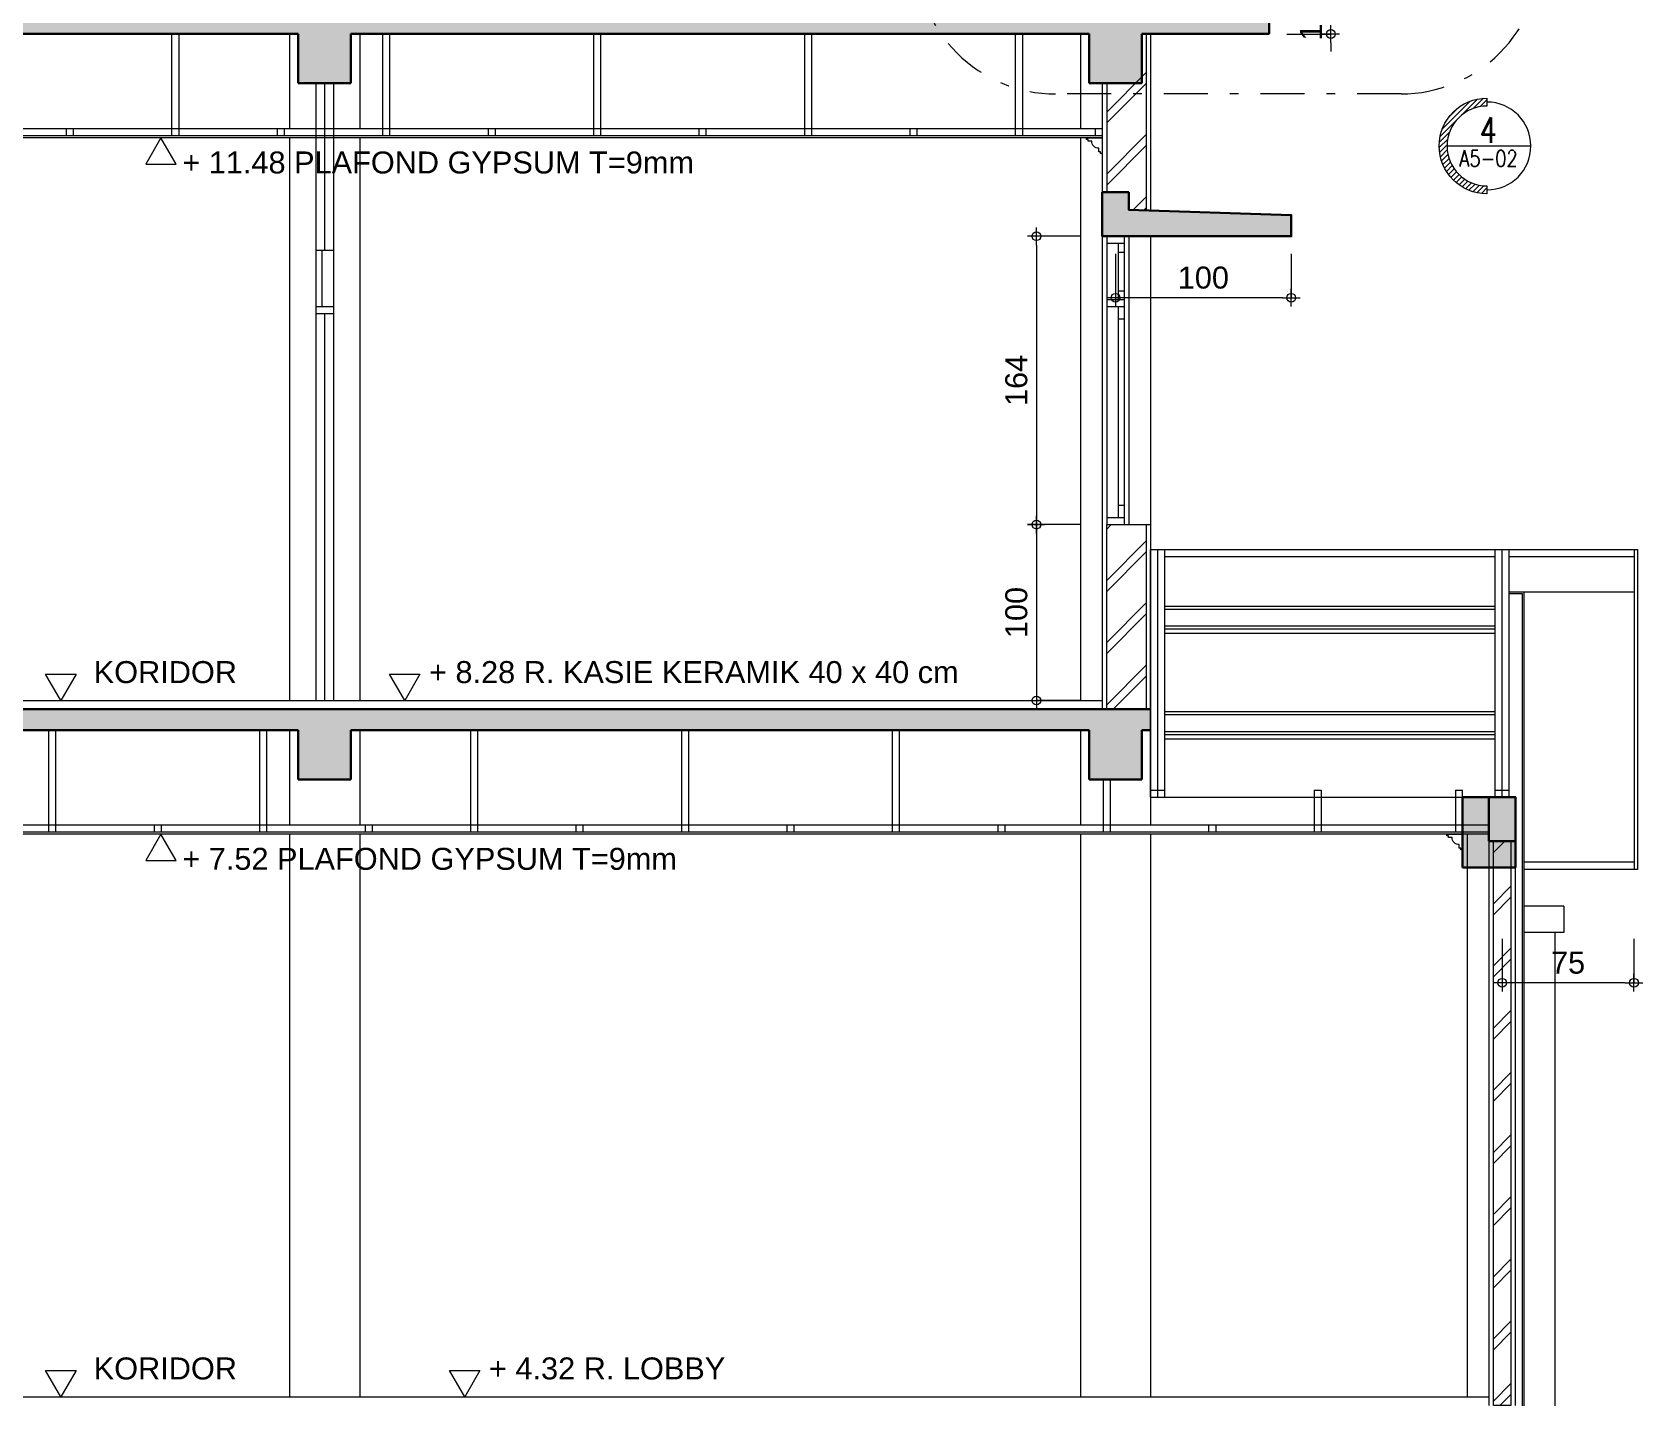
# Model space of a CAD drawing. Header units: millimetres. Extents: x -11 to 1625, y -267 to 180.
# Drawn here: x 1100.28 to 1118.61, y 81.81 to 97.33 of the extents above; entities that cross this region are included whole.
import ezdxf
from ezdxf.enums import TextEntityAlignment as Align

# ---------------------------------------------------------------- set-up
doc = ezdxf.new("R2010")
doc.units = ezdxf.units.MM
doc.linetypes.add('DASHDOT', pattern=[1, 0.5, -0.25, 0, -0.25])
for name, color, linetype, lineweight in [('ars', 11, 'Continuous', 5), ('blk', 1, 'Continuous', 30), ('kap', 71, 'Continuous', 15), ('kus', 63, 'Continuous', 15), ('lan', 7, 'Continuous', 15), ('not', 7, 'Continuous', 20), ('pla', 213, 'Continuous', 15), ('sol kol', 8, 'Continuous', 0), ('tem', 5, 'Continuous', 20), ('u', 6, 'Continuous', 20)]:
    doc.layers.add(name, color=color, linetype=linetype, lineweight=lineweight)
doc.styles.add('ATTR', font='romans.shx', dxfattribs={"width": 0.8, "height": 1.735066})
doc.styles.add('S', font='SIMPLEX', dxfattribs={"width": 1.1})
doc.styles.get("Standard").update_dxf_attribs({"font": 'ARIALUNI.TTF'})
doc.dimstyles.new('SK 50', dxfattribs={"dimtxt": 0.25, "dimasz": 0.1, "dimexe": 0, "dimexo": 0, "dimgap": 0.1, "dimtad": 1, "dimdec": 0, "dimlfac": 50, "dimzin": 12, "dimdsep": 46, "dimtxsty": 'Standard', "dimblk": 'BULAT', "dimcen": 0.1, "dimclrd": 256, "dimclre": 256, "dimclrt": 256, "dimadec": 0, "dimazin": 3, "dimtfac": 1, "dimtdec": 0, "dimtofl": 0, "dimtmove": 0, "dimatfit": 3, "dimldrblk": 'BULAT', "dimfxl": 0, "dimtolj": 1, "dimtzin": 0, "dimlwd": -1, "dimlwe": -1, "dimarcsym": 0})

# ---------------------------------------------------------------- blocks, each defined once
blk = doc.blocks.new('PEIL')
blk.add_lwpolyline([(-0.188, 0.325), (0.188, 0.325), (0, 0)], close=True)
at = {"style": 'S', "width": 1.1, "flags": 4}
blk.add_attdef('CAT', (0.265, 0.036), '', height=0.2, dxfattribs=at)
blk = doc.blocks.new('PEILA')
blk.add_lwpolyline([(-0.188, -0.325), (0.188, -0.325), (0, 0)], close=True)
at = {"style": 'S', "width": 1.1, "flags": 4}
blk.add_attdef('CAT', (0.265, -0.289), '', height=0.2, dxfattribs=at)
blk = doc.blocks.new('BULAT')
for p, q in [((-1, 0), (1, 0)), ((0, -1), (0, 1))]:
    blk.add_line(p, q)
blk.add_circle((0, 0), 0.5)
blk = doc.blocks.new('*D1560')
at = {"layer": 'Defpoints', "color": 0, "ltscale": 0.15}
for p in [(1117.009, 87.022), (1118.509, 87.022), (1117.009, 86.522)]:
    blk.add_point(p, dxfattribs=at)
at = {"layer": 'u', "ltscale": 0.15}
for p, q in [((1117.009, 87.022), (1117.009, 86.522)), ((1118.509, 87.022), (1118.509, 86.522)), ((1118.409, 86.522), (1117.109, 86.522))]:
    blk.add_line(p, q, dxfattribs=at)
at = {"layer": 'u', "ltscale": 0.15, "xscale": 0.1, "yscale": 0.1, "zscale": 0.1, "rotation": 180}
blk.add_blockref('BULAT', (1117.009, 86.522), dxfattribs=at)
at = {"layer": 'u', "ltscale": 0.15, "xscale": 0.1, "yscale": 0.1, "zscale": 0.1}
blk.add_blockref('BULAT', (1118.509, 86.522), dxfattribs=at)
at = {"layer": 'u', "ltscale": 0.15, "insert": (1117.759, 86.749), "char_height": 0.25, "attachment_point": 5}
blk.add_mtext('\\A1;75', dxfattribs=at)
blk = doc.blocks.new('*D1566')
at = {"layer": 'Defpoints', "color": 0, "ltscale": 0.15}
for p in [(1112.209, 91.733), (1111.709, 89.733), (1112.209, 89.733)]:
    blk.add_point(p, dxfattribs=at)
at = {"layer": 'u', "ltscale": 0.15}
for p, q in [((1112.209, 91.733), (1111.709, 91.733)), ((1111.709, 91.633), (1111.709, 89.833)), ((1112.209, 89.733), (1111.709, 89.733))]:
    blk.add_line(p, q, dxfattribs=at)
at = {"layer": 'u', "ltscale": 0.15, "xscale": 0.1, "yscale": 0.1, "zscale": 0.1}
for p, rotation in [((1111.709, 91.733), 90), ((1111.709, 89.733), 270)]:
    blk.add_blockref('BULAT', p, dxfattribs=dict(at, rotation=rotation))
at = {"layer": 'u', "ltscale": 0.15, "insert": (1111.482, 90.733), "char_height": 0.25, "attachment_point": 5, "rotation": 90}
blk.add_mtext('\\A1;100', dxfattribs=at)
blk = doc.blocks.new('*D1567')
at = {"layer": 'Defpoints', "color": 0, "ltscale": 0.15}
for p in [(1112.209, 95.013), (1111.709, 91.733), (1112.209, 91.733)]:
    blk.add_point(p, dxfattribs=at)
at = {"layer": 'u', "ltscale": 0.15}
for p, q in [((1112.209, 95.013), (1111.709, 95.013)), ((1111.709, 94.913), (1111.709, 91.833)), ((1112.209, 91.733), (1111.709, 91.733))]:
    blk.add_line(p, q, dxfattribs=at)
at = {"layer": 'u', "ltscale": 0.15, "xscale": 0.1, "yscale": 0.1, "zscale": 0.1}
for p, rotation in [((1111.709, 95.013), 90), ((1111.709, 91.733), 270)]:
    blk.add_blockref('BULAT', p, dxfattribs=dict(at, rotation=rotation))
at = {"layer": 'u', "ltscale": 0.15, "insert": (1111.482, 93.373), "char_height": 0.25, "attachment_point": 5, "rotation": 90}
blk.add_mtext('\\A1;164', dxfattribs=at)
blk = doc.blocks.new('*D1576')
at = {"layer": 'Defpoints', "color": 0, "ltscale": 0.15}
for p in [(1114.559, 97.553), (1114.559, 97.313), (1115.059, 97.313)]:
    blk.add_point(p, dxfattribs=at)
at = {"layer": 'u', "ltscale": 0.15}
for p, q in [((1115.059, 97.653), (1115.059, 97.753)), ((1114.559, 97.553), (1115.059, 97.553)), ((1114.559, 97.313), (1115.059, 97.313)), ((1115.059, 97.213), (1115.059, 97.113))]:
    blk.add_line(p, q, dxfattribs=at)
at = {"layer": 'u', "ltscale": 0.15, "xscale": 0.1, "yscale": 0.1, "zscale": 0.1}
for p, rotation in [((1115.059, 97.553), 270), ((1115.059, 97.313), 90)]:
    blk.add_blockref('BULAT', p, dxfattribs=dict(at, rotation=rotation))
at = {"layer": 'u', "ltscale": 0.15, "insert": (1114.834, 97.433), "char_height": 0.25, "attachment_point": 5, "rotation": 90}
blk.add_mtext('\\A1;12', dxfattribs=at)
blk = doc.blocks.new('*D1577')
at = {"layer": 'Defpoints', "color": 0, "ltscale": 0.15}
for p in [(1112.609, 94.813), (1114.609, 94.813), (1112.609, 94.313)]:
    blk.add_point(p, dxfattribs=at)
at = {"layer": 'u', "ltscale": 0.15}
for p, q in [((1112.609, 94.813), (1112.609, 94.313)), ((1114.609, 94.813), (1114.609, 94.313)), ((1114.509, 94.313), (1112.709, 94.313))]:
    blk.add_line(p, q, dxfattribs=at)
at = {"layer": 'u', "ltscale": 0.15, "xscale": 0.1, "yscale": 0.1, "zscale": 0.1, "rotation": 180}
blk.add_blockref('BULAT', (1112.609, 94.313), dxfattribs=at)
at = {"layer": 'u', "ltscale": 0.15, "xscale": 0.1, "yscale": 0.1, "zscale": 0.1}
blk.add_blockref('BULAT', (1114.609, 94.313), dxfattribs=at)
at = {"layer": 'u', "ltscale": 0.15, "insert": (1113.609, 94.541), "char_height": 0.25, "attachment_point": 5}
blk.add_mtext('\\A1;100', dxfattribs=at)
blk = doc.blocks.new('NOT15')
at = {"layer": 'not'}
h = blk.add_hatch(dxfattribs=at)
h.set_pattern_fill('ANSI31', color=4, scale=0.324348, style=0)
h.set_pattern_definition([(45, (3660.145562, 1556.199183), (-0.0286686186, 0.0286686186), [])])
edge = h.paths.add_edge_path()
edge.add_line((0, 1.016), (0, 0.928))
edge.add_arc((0, 0.486), 0.442, 90, 270)
edge.add_line((0, 0.044), (0, -0.044))
edge.add_arc((0, 0.486), 0.53, 90, 270, ccw=False)
at = {"layer": 'not', "color": 4}
blk.add_lwpolyline([(0, 1.016), (0, 0.928, 1), (0, 0.044), (0, -0.044, -1)], format="xyb", close=True, dxfattribs=at)
blk.add_lwpolyline([(-0.442, 0.486), (0.486, 0.486)], dxfattribs=at)
blk.add_arc((0, 0.486), 0.486, 270, 90, dxfattribs=at)
at = {"style": 'ATTR', "width": 0.8}
for tag, height, p in [('NOT', 0.281, (0.015, 0.661)), ('AR-OO', 0.181, (0.017, 0.348))]:
    blk.add_attdef(tag, text='', height=height, dxfattribs=at).set_placement(p, align=Align.MIDDLE_CENTER)

msp = doc.modelspace()

# ---------------------------------------------------------------- hatches: boundary and pattern name
at = {"layer": 'ars'}
h = msp.add_hatch(dxfattribs=at)
h.set_pattern_fill('TEMBOK', color=256, scale=0.5)
h.set_pattern_definition([(45, (1084.61777, -5.0048), (-0.3535534, 0.3535534), []), (45, (1084.74277, -5.0048), (-0.3535534, 0.3535534), [])])
h.paths.add_polyline_path([(1112.5093291, 95.5132273), (1112.7593291, 95.5132273), (1112.7593291, 95.3132273), (1112.9593291, 95.3067408), (1112.9593291, 97.3132273), (1112.5093291, 96.7532273)])
h = msp.add_hatch(dxfattribs=at)
h.set_pattern_fill('TEMBOK', color=256, scale=0.5)
h.set_pattern_definition([(45, (1084.61777, -9.6248), (-0.3535534, 0.3535534), []), (45, (1084.74277, -9.6248), (-0.3535534, 0.3535534), [])])
h.paths.add_polyline_path([(1112.5093291, 89.6332273), (1112.5093291, 91.7332273), (1112.9593291, 91.7332273), (1112.9593291, 89.6332273)])
h = msp.add_hatch(dxfattribs=at)
h.set_pattern_fill('TEMBOK', color=256, scale=0.5)
h.set_pattern_definition([(45, (1089.01777, -17.5448), (-0.3535534, 0.3535534), []), (45, (1089.14277, -17.5448), (-0.3535534, 0.3535534), [])])
h.paths.add_polyline_path([(1116.9093291, 81.7132273), (1116.9093291, 88.1332273), (1117.1093291, 88.1332273), (1117.1093291, 81.7132273)])
at = {"layer": 'sol kol'}
h = msp.add_hatch(color=256, dxfattribs=at)
h.dxf.hatch_style = 1
h.paths.add_polyline_path([(1103.9093291, 97.3132273), (1112.3093291, 97.3132273), (1112.3093291, 96.7532273), (1112.9093291, 96.7532273), (1112.9093291, 97.3132273), (1114.3593291, 97.3132273), (1114.3593291, 97.5532273), (1099.3093291, 97.5532273), (1099.3093291, 97.3132273), (1090.9093291, 97.3132273), (1090.9093291, 97.5532273), (1090.3093291, 97.5532273), (1090.3093291, 96.7532273), (1090.9093291, 96.7532273), (1090.9093291, 97.0732273), (1093.6593291, 97.0732273), (1093.6593291, 96.9132273), (1093.9593291, 96.9132273), (1093.9593291, 97.0732273), (1099.3093291, 97.0732273), (1099.3093291, 96.7532273), (1099.9093291, 96.7532273), (1099.9093291, 97.3132273), (1103.3093291, 97.3132273), (1103.3093291, 96.7532273), (1103.9093291, 96.7532273)])
h = msp.add_hatch(color=256, dxfattribs=at)
h.dxf.hatch_style = 1
h.paths.add_polyline_path([(1112.7593291, 95.5132273), (1112.4593291, 95.5132273), (1112.4593291, 95.0132273), (1114.6093291, 95.0132273), (1114.6093291, 95.2532273), (1112.7593291, 95.3132273)])
h = msp.add_hatch(color=256, dxfattribs=at)
h.dxf.hatch_style = 1
h.paths.add_polyline_path([(1103.9093291, 89.3932273), (1112.3093291, 89.3932273), (1112.3093291, 88.8332273), (1112.9093291, 88.8332273), (1112.9093291, 89.3932273), (1113.0093291, 89.3932273), (1113.0093291, 89.6332273), (1099.3093291, 89.6332273), (1099.3093291, 89.3932273), (1090.9093291, 89.3932273), (1090.9093291, 89.6332273), (1090.3093291, 89.6332273), (1090.3093291, 88.8332273), (1090.9093291, 88.8332273), (1090.9093291, 89.1532273), (1093.6593291, 89.1532273), (1093.6593291, 88.9932273), (1093.9593291, 88.9932273), (1093.9593291, 89.1532273), (1099.3093291, 89.1532273), (1099.3093291, 88.8332273), (1099.9093291, 88.8332273), (1099.9093291, 89.3932273), (1103.3093291, 89.3932273), (1103.3093291, 88.8332273), (1103.9093291, 88.8332273)])
h = msp.add_hatch(color=256, dxfattribs=at)
h.dxf.hatch_style = 1
h.paths.add_polyline_path([(1116.5593291, 87.8332273), (1117.1593291, 87.8332273), (1117.1593291, 88.6332273), (1116.5593291, 88.6332273)])
h = msp.add_hatch(color=256, dxfattribs=at)
h.dxf.hatch_style = 1
h.paths.add_polyline_path([(1116.8593291, 88.1332273), (1117.1593291, 88.1332273), (1117.1593291, 88.6332273), (1116.8593291, 88.6332273)])

# ---------------------------------------------------------------- linework, layer by layer
at = {"layer": 'ars'}
for p, q in [((1112.9593291, 97.3132273), (1112.9593291, 95.3067408)), ((1112.5093291, 96.7532273), (1112.5093291, 95.5132273)), ((1112.4593291, 96.1332273), (1099.7593291, 96.1332273)), ((1118.5093291, 90.9657223), (1117.0893291, 90.9657223)), ((1117.2593291, 81.219984), (1117.2593291, 90.9657223)), ((1116.8593291, 88.2132273), (1099.7593291, 88.2132273))]:
    msp.add_line(p, q, dxfattribs=at)
for points in [[(1112.5093291, 89.6332273), (1112.5093291, 91.7332273), (1112.9593291, 91.7332273), (1112.9593291, 89.6332273)], [(1116.9093291, 81.7132273), (1116.9093291, 88.1332273), (1117.1093291, 88.1332273), (1117.1093291, 81.7132273)]]:
    msp.add_lwpolyline(points, close=True, dxfattribs=at)
at = {"layer": 'blk'}
for p, q in [((1114.3593291, 97.5532273), (1114.3593291, 97.3132273)), ((1099.9093291, 97.3132273), (1103.3093291, 97.3132273)), ((1103.3093291, 97.3132273), (1103.3093291, 96.7532273)), ((1103.9093291, 97.3132273), (1112.3093291, 97.3132273)), ((1103.9093291, 97.3132273), (1103.9093291, 96.7532273)), ((1112.3093291, 97.3132273), (1112.3093291, 96.7532273)), ((1112.9093291, 97.3132273), (1114.3593291, 97.3132273)), ((1112.9093291, 97.3132273), (1112.9093291, 96.7532273)), ((1103.3093291, 96.7532273), (1103.9093291, 96.7532273)), ((1103.3093291, 96.7532273), (1103.9093291, 96.7532273)), ((1112.3093291, 96.7532273), (1112.9093291, 96.7532273)), ((1112.3093291, 96.7532273), (1112.9093291, 96.7532273)), ((1099.3093291, 89.6332273), (1113.0093291, 89.6332273)), ((1099.9093291, 89.3932273), (1103.3093291, 89.3932273)), ((1103.3093291, 89.3932273), (1103.3093291, 88.8332273)), ((1103.9093291, 89.3932273), (1112.3093291, 89.3932273)), ((1103.9093291, 89.3932273), (1103.9093291, 88.8332273)), ((1112.3093291, 89.3932273), (1112.3093291, 88.8332273)), ((1112.3093291, 89.3932273), (1112.3093291, 88.8332273)), ((1112.3093291, 89.3932273), (1112.3093291, 88.8332273)), ((1112.9093291, 89.3932273), (1113.0093291, 89.3932273)), ((1112.9093291, 89.3932273), (1112.9093291, 88.8332273)), ((1112.9093291, 89.3932273), (1113.0093291, 89.3932273)), ((1112.9093291, 89.3932273), (1112.9093291, 88.8332273)), ((1112.9093291, 89.3932273), (1113.0093291, 89.3932273)), ((1112.9093291, 89.3932273), (1112.9093291, 88.8332273)), ((1103.3093291, 88.8332273), (1103.9093291, 88.8332273)), ((1103.3093291, 88.8332273), (1103.9093291, 88.8332273)), ((1112.3093291, 88.8332273), (1112.9093291, 88.8332273)), ((1112.3093291, 88.8332273), (1112.9093291, 88.8332273)), ((1112.3093291, 88.8332273), (1112.9093291, 88.8332273))]:
    msp.add_line(p, q, dxfattribs=at)
for points in [[(1112.7593291, 95.5132273), (1112.4593291, 95.5132273), (1112.4593291, 95.0132273), (1114.6093291, 95.0132273), (1114.6093291, 95.2532273), (1112.7593291, 95.3132273)], [(1116.5593291, 87.8332273), (1117.1593291, 87.8332273), (1117.1593291, 88.6332273), (1116.5593291, 88.6332273)], [(1116.8593291, 88.1332273), (1117.1593291, 88.1332273), (1117.1593291, 88.6332273), (1116.8593291, 88.6332273)]]:
    msp.add_lwpolyline(points, close=True, dxfattribs=at)
at = {"layer": 'kap'}
for p, q in [((1113.0093291, 91.4506966), (1118.5493291, 91.4506966)), ((1113.0093291, 88.6332273), (1113.0093291, 91.4506966)), ((1113.0893291, 88.6332273), (1113.0893291, 91.4506966)), ((1113.1693291, 88.6332273), (1113.1693291, 91.4506966)), ((1113.1693291, 91.3706966), (1116.9293291, 91.3706966)), ((1116.9293291, 88.6332273), (1116.9293291, 91.4506966)), ((1117.0093291, 88.6332273), (1117.0093291, 91.4506966)), ((1117.0893291, 88.6332273), (1117.0893291, 91.4506966)), ((1117.0893291, 91.3706966), (1118.5093291, 91.3706966)), ((1118.5093291, 91.4506966), (1118.5093291, 87.8092766)), ((1118.5493291, 91.4506966), (1118.5493291, 87.8092766)), ((1116.9293291, 90.8025906), (1113.1693291, 90.8025906)), ((1116.9293291, 90.7679496), (1113.1693291, 90.7679496)), ((1116.9293291, 90.577424), (1113.1693291, 90.577424)), ((1116.9293291, 90.542783), (1113.1693291, 90.542783)), ((1116.9293291, 90.492783), (1113.1693291, 90.492783)), ((1116.9293291, 89.6025906), (1113.1693291, 89.6025906)), ((1116.9293291, 89.5679496), (1113.1693291, 89.5679496)), ((1116.9293291, 89.377424), (1113.1693291, 89.377424)), ((1116.9293291, 89.342783), (1113.1693291, 89.342783)), ((1116.9293291, 89.292783), (1113.1693291, 89.292783)), ((1113.0093291, 88.7132273), (1113.1693291, 88.7132273)), ((1116.9293291, 88.7132273), (1117.0893291, 88.7132273)), ((1118.5093291, 87.8942189), (1117.2593291, 87.8942189)), ((1118.5493291, 87.8092766), (1117.2593291, 87.8092766))]:
    msp.add_line(p, q, dxfattribs=at)
at = {"layer": 'kus'}
for p, q in [((1103.5093291, 96.7532273), (1103.5093291, 89.7332273)), ((1103.6093291, 96.7532273), (1103.6093291, 94.8532273)), ((1103.7093291, 96.7532273), (1103.7093291, 89.7332273)), ((1112.5093291, 95.0132273), (1112.5093291, 91.7332273)), ((1112.5093291, 94.9332273), (1112.7093291, 94.9332273)), ((1112.6393291, 94.9332273), (1112.6393291, 94.2932273)), ((1112.7093291, 95.0132273), (1112.7093291, 91.7332273)), ((1103.5093291, 94.8532273), (1103.7093291, 94.8532273)), ((1103.5793291, 94.8532273), (1103.5793291, 94.2132273)), ((1112.6393291, 94.8332273), (1112.7093291, 94.8332273)), ((1112.6393291, 94.3932273), (1112.7093291, 94.3932273)), ((1103.5093291, 94.2132273), (1103.7093291, 94.2132273)), ((1112.5093291, 94.2932273), (1112.7093291, 94.2932273)), ((1112.5093291, 94.2132273), (1112.7093291, 94.2132273)), ((1112.6393291, 94.2132273), (1112.6393291, 91.8132273)), ((1103.5093291, 94.1332273), (1103.7093291, 94.1332273)), ((1103.6093291, 94.1332273), (1103.6093291, 89.7332273)), ((1112.6393291, 94.0732273), (1112.7093291, 94.0732273)), ((1112.6393291, 91.9532273), (1112.7093291, 91.9532273)), ((1112.5093291, 91.8132273), (1112.7093291, 91.8132273))]:
    msp.add_line(p, q, dxfattribs=at)
at = {"layer": 'lan'}
for p, q in [((1112.4593291, 96.7532273), (1112.4593291, 95.5132273)), ((1113.0093291, 96.3532273), (1113.0093291, 95.5132273)), ((1112.4593291, 95.0132273), (1112.4593291, 89.6332273)), ((1112.7593291, 95.0132273), (1112.7593291, 91.7332273)), ((1112.9593291, 91.7332273), (1113.0093291, 91.7332273)), ((1099.4593291, 89.7332273), (1112.4593291, 89.7332273)), ((1117.7093291, 87.3932273), (1117.2593291, 87.3932273)), ((1117.7093291, 87.3932273), (1117.7093291, 87.0932273)), ((1117.7093291, 87.0932273), (1117.2593291, 87.0932273)), ((1099.4593291, 81.8132273), (1116.8593291, 81.8132273))]:
    msp.add_line(p, q, dxfattribs=at)
for points in [[(1112.2993291, 96.0932273), (1112.2993291, 96.1132273), (1112.2793291, 96.1132273), (1112.2793291, 96.1332273), (1112.4593291, 96.1332273), (1112.4593291, 95.9532273), (1112.4393291, 95.9532273), (1112.4393291, 95.9732273), (1112.4193291, 95.9732273), (1112.4193291, 96.0132273, -0.4142135624), (1112.3393291, 96.0932273)], [(1116.3993291, 88.1732273), (1116.3993291, 88.1932273), (1116.3793291, 88.1932273), (1116.3793291, 88.2132273), (1116.5593291, 88.2132273), (1116.5593291, 88.0332273), (1116.5393291, 88.0332273), (1116.5393291, 88.0532273), (1116.5193291, 88.0532273), (1116.5193291, 88.0932273, -0.4142135624), (1116.4393291, 88.1732273)]]:
    msp.add_lwpolyline(points, format="xyb", close=True, dxfattribs=at)
at = {"layer": 'not', "linetype": 'DASHDOT'}
msp.add_lwpolyline([(1111.9277085, 110.0373028), (1115.858696, 110.0373028, -0.4142135624), (1117.4469749, 108.4490238), (1117.4469749, 98.2203521, -0.4142135624), (1115.858696, 96.6320732), (1111.9277085, 96.6320732, -0.4142135624), (1110.3394295, 98.2203521), (1110.3394295, 108.4490238, -0.4142135624)], format="xyb", close=True, dxfattribs=at)
at = {"layer": 'pla'}
for p, q in [((1101.8693291, 97.3132273), (1101.8693291, 96.1532273)), ((1101.9493291, 97.3132273), (1101.9493291, 96.1532273)), ((1104.2693291, 97.3132273), (1104.2693291, 96.1532273)), ((1104.3493291, 97.3132273), (1104.3493291, 96.1532273)), ((1106.6693291, 97.3132273), (1106.6693291, 96.1532273)), ((1106.7493291, 97.3132273), (1106.7493291, 96.1532273)), ((1109.0693291, 97.3132273), (1109.0693291, 96.1532273)), ((1109.1493291, 97.3132273), (1109.1493291, 96.1532273)), ((1111.4693291, 97.3132273), (1111.4693291, 96.1532273)), ((1111.5493291, 97.3132273), (1111.5493291, 96.1532273)), ((1112.4593291, 96.2332273), (1099.7593291, 96.2332273)), ((1100.6693291, 96.2332273), (1100.6693291, 96.1532273)), ((1100.7493291, 96.2332273), (1100.7493291, 96.1532273)), ((1103.0693291, 96.2332273), (1103.0693291, 96.1532273)), ((1103.1493291, 96.2332273), (1103.1493291, 96.1532273)), ((1105.4693291, 96.2332273), (1105.4693291, 96.1532273)), ((1105.5493291, 96.2332273), (1105.5493291, 96.1532273)), ((1107.8693291, 96.2332273), (1107.8693291, 96.1532273)), ((1107.9493291, 96.2332273), (1107.9493291, 96.1532273)), ((1110.2693291, 96.2332273), (1110.2693291, 96.1532273)), ((1110.3493291, 96.2332273), (1110.3493291, 96.1532273)), ((1112.3793291, 96.2332273), (1112.3793291, 96.1532273)), ((1112.4593291, 96.1532273), (1099.7593291, 96.1532273)), ((1117.2393291, 90.9457223), (1117.0893291, 90.9457223)), ((1117.2393291, 81.2206327), (1117.2393291, 90.9457223)), ((1100.4693291, 89.3932273), (1100.4693291, 88.2332273)), ((1100.5493291, 89.3932273), (1100.5493291, 88.2332273)), ((1102.8693291, 89.3932273), (1102.8693291, 88.2332273)), ((1102.9493291, 89.3932273), (1102.9493291, 88.2332273)), ((1105.2693291, 89.3932273), (1105.2693291, 88.2332273)), ((1105.3493291, 89.3932273), (1105.3493291, 88.2332273)), ((1107.6693291, 89.3932273), (1107.6693291, 88.2332273)), ((1107.7493291, 89.3932273), (1107.7493291, 88.2332273)), ((1110.0693291, 89.3932273), (1110.0693291, 88.2332273)), ((1110.1493291, 89.3932273), (1110.1493291, 88.2332273)), ((1112.4693291, 88.8332273), (1112.4693291, 88.2332273)), ((1112.5493291, 88.8332273), (1112.5493291, 88.2332273)), ((1114.8693291, 88.7132273), (1114.9493291, 88.7132273)), ((1114.8693291, 88.7132273), (1114.8693291, 88.2332273)), ((1114.9493291, 88.7132273), (1114.9493291, 88.2332273)), ((1116.4793291, 88.7132273), (1116.5593291, 88.7132273)), ((1116.4793291, 88.7132273), (1116.4793291, 88.2332273)), ((1116.5593291, 88.6332273), (1116.5593291, 88.7132273)), ((1116.8593291, 88.3132273), (1099.7593291, 88.3132273)), ((1116.8593291, 88.2332273), (1099.7593291, 88.2332273)), ((1101.6693291, 88.3132273), (1101.6693291, 88.2332273)), ((1101.7493291, 88.3132273), (1101.7493291, 88.2332273)), ((1104.0693291, 88.3132273), (1104.0693291, 88.2332273)), ((1104.1493291, 88.3132273), (1104.1493291, 88.2332273)), ((1106.4693291, 88.3132273), (1106.4693291, 88.2332273)), ((1106.5493291, 88.3132273), (1106.5493291, 88.2332273)), ((1108.8693291, 88.3132273), (1108.8693291, 88.2332273)), ((1108.9493291, 88.3132273), (1108.9493291, 88.2332273)), ((1111.2693291, 88.3132273), (1111.2693291, 88.2332273)), ((1111.3493291, 88.3132273), (1111.3493291, 88.2332273)), ((1113.6693291, 88.3132273), (1113.6693291, 88.2332273)), ((1113.7493291, 88.3132273), (1113.7493291, 88.2332273))]:
    msp.add_line(p, q, dxfattribs=at)
at = {"layer": 'tem'}
for p, q in [((1103.2093291, 97.3132273), (1103.2093291, 96.2332273)), ((1104.0093291, 97.3132273), (1104.0093291, 96.2332273)), ((1112.2093291, 97.3132273), (1112.2093291, 96.2332273)), ((1113.0093291, 97.3132273), (1113.0093291, 95.3051191)), ((1103.2093291, 96.1332273), (1103.2093291, 89.7332273)), ((1104.0093291, 96.1332273), (1104.0093291, 89.7332273)), ((1112.2093291, 96.1332273), (1112.2093291, 89.7332273)), ((1113.0093291, 95.0132273), (1113.0093291, 88.6332273)), ((1103.2093291, 89.3932273), (1103.2093291, 88.3132273)), ((1104.0093291, 89.3932273), (1104.0093291, 88.3132273)), ((1112.2093291, 89.3932273), (1112.2093291, 88.3132273)), ((1113.0093291, 88.6332273), (1116.8593291, 88.6332273)), ((1113.0093291, 88.6332273), (1113.0093291, 88.3132273)), ((1103.2093291, 88.2132273), (1103.2093291, 81.8132273)), ((1104.0093291, 88.2132273), (1104.0093291, 81.8132273)), ((1112.2093291, 88.2132273), (1112.2093291, 81.8132273)), ((1113.0093291, 88.2132273), (1113.0093291, 81.8132273)), ((1116.6093291, 88.2132273), (1116.6093291, 81.8132273)), ((1116.8593291, 88.1332273), (1116.8593291, 81.7132273)), ((1117.1593291, 81.7132273), (1117.1593291, 88.1332273)), ((1117.6093291, 87.0932273), (1117.6093291, 81.2086327))]:
    msp.add_line(p, q, dxfattribs=at)

# ---------------------------------------------------------------- block references
at = {"xscale": 1.026892176462654, "yscale": 1.026892176462654, "zscale": 1.026892176462654}
msp.add_blockref('NOT15', (1116.8365466, 95.5404351), dxfattribs=at).add_auto_attribs({'NOT': '4', 'AR-OO': 'A5-02'})
at = {"layer": 'not'}
ref = msp.add_blockref('PEILA', (1101.7474871, 96.1332273), dxfattribs=dict(at, xscale=0.9237604307034012, yscale=0.9237604307034012, zscale=0.9237604307034012))
ref.add_attrib('CAT', '+ 11.48 PLAFOND GYPSUM T=9mm', (1101.9908324, 95.7266754), dxfattribs={"layer": '0', "height": 0.25, "flags": 4})
ref = msp.add_blockref('PEIL', (1100.608851, 89.7332273), dxfattribs=dict(at, xscale=0.9237604307034012, yscale=0.9237604307034012, zscale=0.9237604307034012))
ref.add_attrib('CAT', ' KORIDOR', (1100.8855246, 89.9305331), dxfattribs={"layer": '0', "height": 0.25, "flags": 4})
ref = msp.add_blockref('PEIL', (1104.5210426, 89.7332273), dxfattribs=dict(at, xscale=0.9237604307034012, yscale=0.9237604307034012, zscale=0.9237604307034012))
ref.add_attrib('CAT', '+ 8.28 R. KASIE KERAMIK 40 x 40 cm', (1104.7977162, 89.9305331), dxfattribs={"layer": '0', "height": 0.25, "flags": 4})
ref = msp.add_blockref('PEILA', (1101.7474871, 88.2132273), dxfattribs=dict(at, xscale=0.9237604307034012, yscale=0.9237604307034012, zscale=0.9237604307034012))
ref.add_attrib('CAT', '+ 7.52 PLAFOND GYPSUM T=9mm', (1101.9908324, 87.8066754), dxfattribs={"layer": '0', "height": 0.25, "flags": 4})
ref = msp.add_blockref('PEIL', (1100.608851, 81.8132273), dxfattribs=dict(at, xscale=0.9237604307034012, yscale=0.9237604307034012, zscale=0.9237604307034012))
ref.add_attrib('CAT', ' KORIDOR', (1100.8855246, 82.0105331), dxfattribs={"layer": '0', "height": 0.25, "flags": 4})
ref = msp.add_blockref('PEIL', (1105.2036312, 81.8132273), dxfattribs=dict(at, xscale=0.9237604307034012, yscale=0.9237604307034012, zscale=0.9237604307034012))
ref.add_attrib('CAT', '+ 4.32 R. LOBBY', (1105.4803047, 82.0105331), dxfattribs={"layer": '0', "height": 0.25, "flags": 4})

# ---------------------------------------------------------------- dimensions: what is measured, and where the dimension line sits
at = {"layer": 'u', "ltscale": 0.15}
for base, p1, p2, picture, middle in [((1115.0593291, 97.3132273), (1114.5593291, 97.5532273), (1114.5593291, 97.3132273), '*D1576', (1115.0593291, 97.4332273)), ((1111.7093291, 91.7332273), (1112.2093291, 95.0132273), (1112.2093291, 91.7332273), '*D1567', (1111.7093291, 93.3732273)), ((1111.7093291, 89.7332273), (1112.2093291, 91.7332273), (1112.2093291, 89.7332273), '*D1566', (1111.7093291, 90.7332273))]:
    dim = msp.add_linear_dim(base=base, p1=p1, p2=p2, angle=270, dimstyle='SK 50', dxfattribs=at)
    dim.commit()
    dim.dimension.update_dxf_attribs({"geometry": picture, "text_midpoint": middle, "dimtype": 160})
for base, p1, p2, picture, middle in [((1112.6093291, 94.3132273), (1114.6093291, 94.8132273), (1112.6093291, 94.8132273), '*D1577', (1113.6093291, 94.3132273)), ((1117.0093291, 86.5222498), (1118.5093291, 87.0222498), (1117.0093291, 87.0222498), '*D1560', (1117.7593291, 86.5222498))]:
    dim = msp.add_linear_dim(base=base, p1=p1, p2=p2, angle=180, dimstyle='SK 50', override={"dimdec": 1}, dxfattribs=at)
    dim.commit()
    dim.dimension.update_dxf_attribs({"geometry": picture, "text_midpoint": middle, "dimtype": 160})

doc.saveas('drawing.dxf')
